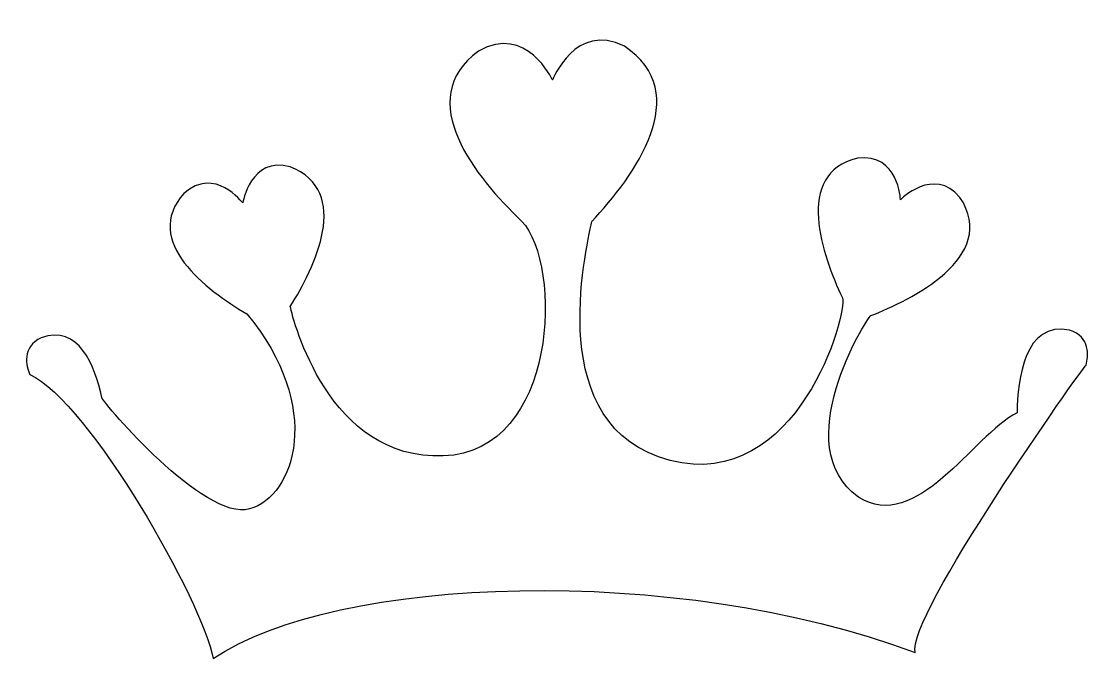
# Model space of a CAD drawing. Header units: centimetres. Extents: x -11 to 10.9, y -6.3 to 6.7.
import ezdxf

# ---------------------------------------------------------------- set-up
doc = ezdxf.new("R2010")
doc.units = ezdxf.units.CM
doc.header["$MEASUREMENT"] = 0
doc.layers.add('Camada 1', color=7, linetype='Continuous')

msp = doc.modelspace()

# ---------------------------------------------------------------- linework, layer by layer
at = {"layer": 'Camada 1'}
msp.add_open_spline([(6.18233, -3.02982), (7.37835, -3.79095), (8.51601, -1.77977), (9.43496, -1.29897), (9.43496, -1.29897), (9.44409, -0.61865), (9.58765, 0.5906), (10.51184, 0.39325), (10.51184, 0.39325), (10.94234, 0.24879), (10.89779, -0.13795), (10.84863, -0.32234), (10.84863, -0.32234), (10.76952, -0.39619), (7.14198, -5.50783), (7.34769, -6.2194), (7.34769, -6.2194), (2.40612, -4.37263), (-4.54343, -4.63955), (-7.05403, -6.3433), (-7.05403, -6.3433), (-7.25218, -5.19623), (-9.58382, -1.07915), (-10.81299, -0.51527), (-10.81299, -0.51527), (-10.88673, -0.3393), (-10.98338, 0.03784), (-10.57637, 0.23937), (-10.57637, 0.23937), (-9.80998, 0.51607), (-9.47668, -0.322), (-9.33447, -0.98954), (-9.33447, -0.98954), (-9.29534, -1.10937), (-7.2346, -3.53012), (-6.30433, -3.27369), (-6.30433, -3.27369), (-5.37408, -3.01726), (-4.77509, -1.18203), (-6.3605, 0.7271), (-6.3605, 0.7271), (-7.18854, 1.21608), (-8.52238, 2.21604), (-7.65204, 3.19654), (-7.65204, 3.19654), (-7.01913, 3.76471), (-6.44493, 3.00239), (-6.44493, 3.00239), (-6.44493, 3.00239), (-6.44493, 3.00239), (-6.28496, 3.95997), (-5.47346, 3.7446), (-5.47346, 3.7446), (-4.19436, 3.24179), (-4.97419, 1.66712), (-5.46886, 0.87869), (-5.46886, 0.87869), (-5.4102, 0.59955), (-4.68606, -2.27747), (-2.33185, -2.18714), (-2.33185, -2.18714), (0.02244, -2.09665), (0.11994, 1.72361), (-0.72472, 2.63185), (-0.72472, 2.63185), (-1.66349, 3.52449), (-2.9705, 5.12122), (-1.61068, 6.11696), (-1.61068, 6.11696), (-0.62632, 6.67891), (-0.09295, 5.52432), (-0.09295, 5.52432), (-0.09295, 5.52432), (-0.09295, 5.52432), (0.38499, 6.72661), (1.38141, 6.21774), (1.38141, 6.21774), (2.83112, 5.25265), (1.58294, 3.54897), (0.71209, 2.62078), (0.71209, 2.62078), (0.59356, 2.00004), (-0.29592, -1.60094), (2.31753, -2.27745), (2.31753, -2.27745), (4.931, -2.95388), (5.97841, 0.75589), (5.85107, 1.0563), (5.85107, 1.0563), (5.45128, 1.90535), (4.83962, 3.60485), (6.16537, 3.91975), (6.16537, 3.91975), (7.00981, 4.02148), (7.04217, 3.06771), (7.04217, 3.06771), (7.04217, 3.06771), (7.04217, 3.06771), (7.72305, 3.75978), (8.26375, 3.11753), (8.26375, 3.11753), (9.08031, 1.88362), (7.22984, 1.00285), (6.43818, 0.69405), (6.43818, 0.69405), (6.33987, 0.62952), (4.71879, -1.99176), (6.18233, -3.02982)], degree=3, knots=[0, 0, 0, 0, 0.03571429, 0.03571429, 0.03571429, 0.03571429, 0.07142857, 0.07142857, 0.07142857, 0.07142857, 0.10714286, 0.10714286, 0.10714286, 0.10714286, 0.14285714, 0.14285714, 0.14285714, 0.14285714, 0.17857143, 0.17857143, 0.17857143, 0.17857143, 0.21428571, 0.21428571, 0.21428571, 0.21428571, 0.25, 0.25, 0.25, 0.25, 0.28571429, 0.28571429, 0.28571429, 0.28571429, 0.32142857, 0.32142857, 0.32142857, 0.32142857, 0.35714286, 0.35714286, 0.35714286, 0.35714286, 0.39285714, 0.39285714, 0.39285714, 0.39285714, 0.42857143, 0.42857143, 0.42857143, 0.42857143, 0.46428571, 0.46428571, 0.46428571, 0.46428571, 0.5, 0.5, 0.5, 0.5, 0.53571429, 0.53571429, 0.53571429, 0.53571429, 0.57142857, 0.57142857, 0.57142857, 0.57142857, 0.60714286, 0.60714286, 0.60714286, 0.60714286, 0.64285714, 0.64285714, 0.64285714, 0.64285714, 0.67857143, 0.67857143, 0.67857143, 0.67857143, 0.71428571, 0.71428571, 0.71428571, 0.71428571, 0.75, 0.75, 0.75, 0.75, 0.78571429, 0.78571429, 0.78571429, 0.78571429, 0.82142857, 0.82142857, 0.82142857, 0.82142857, 0.85714286, 0.85714286, 0.85714286, 0.85714286, 0.89285714, 0.89285714, 0.89285714, 0.89285714, 0.92857143, 0.92857143, 0.92857143, 0.92857143, 1, 1, 1, 1], dxfattribs=at)

doc.saveas('drawing.dxf')
